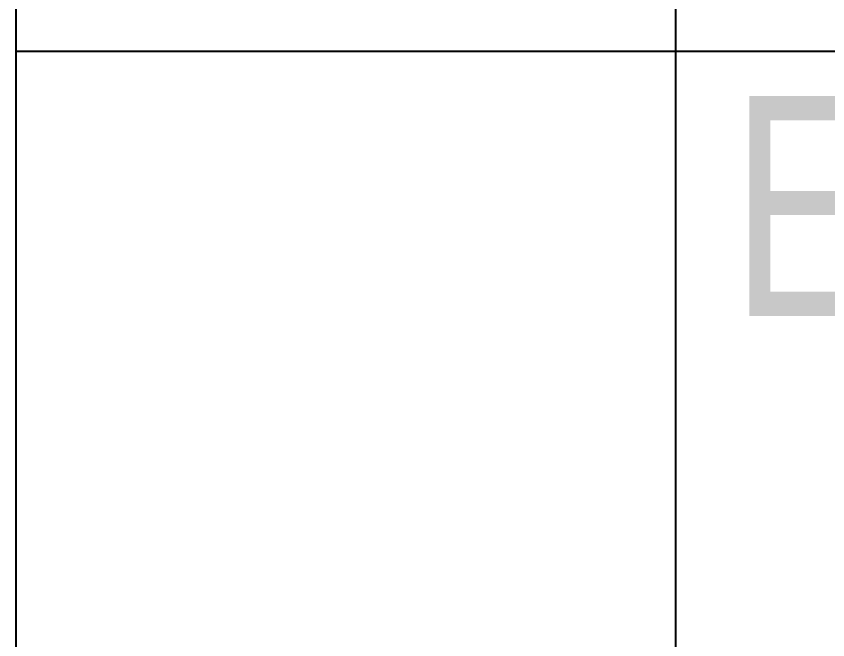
# Model space of a CAD drawing. Extents: x -178977 to 231842, y -29287 to 19916.
# Drawn here: x 39476 to 40214, y 6799 to 7367 of the extents above; entities that cross this region are included whole.
import ezdxf

# ---------------------------------------------------------------- set-up
doc = ezdxf.new("R2010")
doc.units = 0
doc.header["$LTSCALE"] = 0.25
doc.linetypes.add('DASHDOT', pattern=[25.4, 12.7, -6.35, 0, -6.35])
for name, color, linetype, lineweight in [('01-First Floor-FUR$0$72_EGR_BASE_TEXT', 252, 'Continuous', 5), ('01-First Floor-FUR$0$Walls', 251, 'Continuous', 5), ('E-LITE-CLNG-CNDT', 6, 'DASHDOT', 35)]:
    doc.layers.add(name, color=color, linetype=linetype, lineweight=lineweight)
doc.layers.add('01-First Floor-FUR$0$FALSE CEILING', color=251, linetype='Continuous')
doc.styles.add('01-First Floor-FUR$0$X3G_ENTITY_9EC9', font='swisscl.ttf', dxfattribs={"height": 0.2})

# ---------------------------------------------------------------- blocks, each defined once
blk = doc.blocks.new('01-First Floor-FUR')
at = {"layer": '01-First Floor-FUR$0$FALSE CEILING', "linetype": 'Continuous'}
for p, q in [((40076, 5535), (40076, 8610)), ((39476, 7335), (43476, 7335))]:
    blk.add_line(p, q, dxfattribs=at)
at = {"layer": '01-First Floor-FUR$0$FALSE CEILING'}
blk.add_lwpolyline([(43476, 5535), (39476, 5535), (39476, 8610), (43476, 8610)], close=True, dxfattribs=at)
at = {"layer": '01-First Floor-FUR$0$Walls'}
blk.add_line((39476, 8610), (39476, 5535), dxfattribs=at)
at = {"layer": '01-First Floor-FUR$0$72_EGR_BASE_TEXT', "insert": (41584.1, 7293.92, 0), "char_height": 200, "attachment_point": 2, "style": '01-First Floor-FUR$0$X3G_ENTITY_9EC9'}
blk.add_mtext('ENDOCRINOLOGY CLINIC  (1)', dxfattribs=at)

msp = doc.modelspace()

# ---------------------------------------------------------------- block references
at = {"layer": 'E-LITE-CLNG-CNDT'}
msp.add_blockref('01-First Floor-FUR', (0, 0), dxfattribs=at)

doc.saveas('drawing.dxf')
